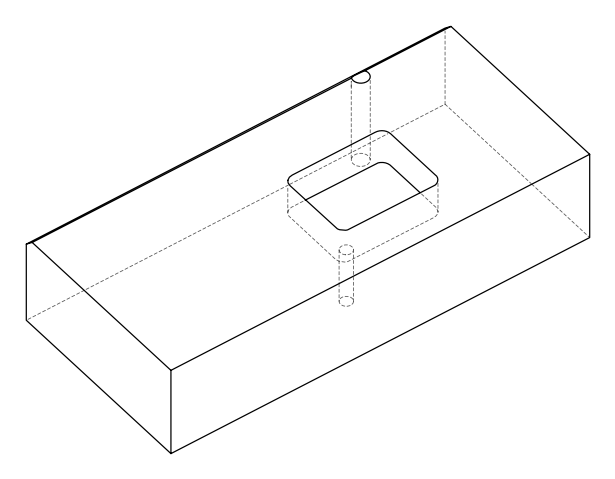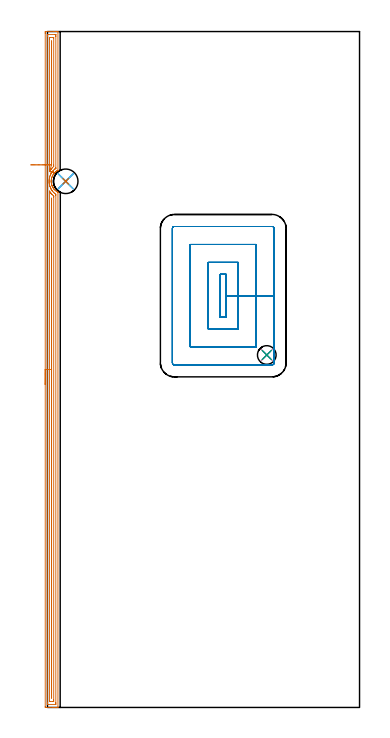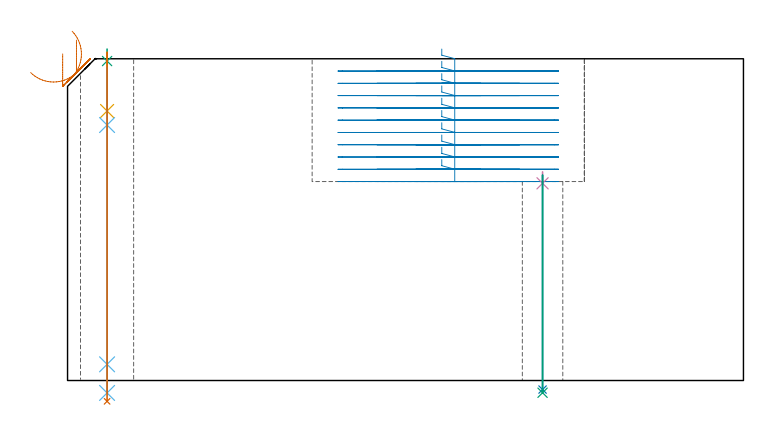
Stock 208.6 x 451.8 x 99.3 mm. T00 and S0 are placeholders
(PLAN: 9 operations, 7 tool changes, 32.7 min)
(1 AREA_MILL | FG_CHAMFER_SURFACE | UGT0205_001 | 14.54 min | 16321 mm3)
(2 MILL_RECTANGULAR_POCKET | POCKET_RECTANGULAR_STRAIGHT | NXT0201_012 | Follow Part, ap 4, ae 75% | 16.5 min | 342660 mm3)
(3 SPOT_DRILL | STEP1HOLE | NXT0321_9005460120000 | 0.03 min | 1 mm3)
(4 SPOT_DRILL_1 | STEP1HOLE_1 | NXT0321_9005460120000 | 0.04 min | 3 mm3)
(5 DRILL_BLIND_HOLE_INTO_CENTER | STEP1HOLE | UGT0301_352 | 0.07 min | 1279 mm3)
(6 GUN_DRILL_THROUGH_HOLE | STEP1HOLE | UGT0307_007 | 0.51 min | 6676 mm3)
(7 DRILL_TO_ENLARGE_THROUGH_HOLE | STEP1HOLE | UGT0301_288 | 0.43 min | 12895 mm3)
(8 DRILL_THROUGH_HOLE_INTO_CENTER | STEP1HOLE_1 | NXT0301_042 | 0.27 min | 2436 mm3)
(9 DRILL_TO_ENLARGE_THROUGH_HOLE_1 | STEP1HOLE_1 | NXT0301_096 | 0.28 min | 5070 mm3)
(TOOL UGT0205_001 | Chamfer Mill 20 x 3 x 45 deg. | D20 FL50 Z2)
(TOOL NXT0201_012 | ENDMILL 16mm [2P460-1600-NA 1630] | D16 FL38 Z6)
(TOOL NXT0321_9005460120000 | NC Spot Drill, 142deg, 12mm, Carbide, Uncoated | D12 PA142 FL30 Z2)
(TOOL UGT0301_352 | Twist Drill 10.75 mm | D10.75 PA118 FL84 Z2)
(TOOL UGT0307_007 | Gun Drill 10 mm | D10 PA130 FL24 Z1)
(TOOL UGT0301_288 | Twist Drill 16.4 mm | D16.4 PA118 FL125 Z2)
(TOOL NXT0301_042 | Carbide Drill 7.1mm [860.1-0710-057A1-MM 2214] | D7.1 PA140 FL85 Z2)
(TOOL NXT0301_096 | Carbide Drill 12.5mm [860.1-1250-063A1-MM 2214] | D12.5 PA140 FL77 Z2)
(OP 1 AREA_MILL)
G17 G21 G94 G90
T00 M6
G54
G17 G0 G90 X-1.5 Y215.9 S1061 M3
G43 Z109.3 H0
Z100.8
G94 G1 Y215.938 Z99.928 F250.
Y216.052 Z99.063
Y216.241 Z98.212
Y216.503 Z97.38
Y216.837 Z96.574
Y217.24 Z95.8
Y217.708 Z95.064
Y218.24 Z94.372
Y218.829 Z93.729
Y219.472 Z93.14
Y220.164 Z92.608
Y220.9 Z92.14
Y221.674 Z91.737
Y222.48 Z91.403
Y223.312 Z91.141
Y224.163 Z90.952
Y225.028 Z90.838
Y225.9 Z90.8
Y450.612
X-1.499 Y451.174 Z90.801
X-1.497 Y451.503 Z90.802
X-1.494 Y451.79 Z90.804
X-1.176 Y451.8 Z91.122
X4.059 Z96.353
X4.581 Z96.878
X4.931 Z97.227
X5.453 Z97.749
X5.803 Z98.098
X6.74 Z99.04
X6.872 Y451.797 Z99.165
X6.998 Y451.79 Z99.289
X7. Y451.62 Z99.3
Y359.098
X7.002 Y359.039 Z99.296
X6.997 Y359.024 Z99.29
X6.992 Y359.012 Z99.285
X6.904 Y358.965 Z99.201
X6.473 Y358.716 Z98.772
X6.371 Y358.651 Z98.67
X6.239 Y358.565 Z98.537
X6.032 Y358.432 Z98.331
X5.642 Y358.148 Z97.941
X5.361 Y357.906 Z97.66
X5.141 Y357.716 Z97.44
X5.033 Y357.608 Z97.33
X4.931 Y357.505 Z97.226
X4.836 Y357.412 Z97.135
X4.732 Y357.31 Z97.031
X4.677 Y357.254 Z96.975
X4.25 Y356.751 Z96.549
X4.059 Y356.492 Z96.356
X3.962 Y356.361 Z96.26
X3.712 Y355.969 Z96.009
X3.68 Y355.919 Z95.977
X3.477 Y355.565 Z95.776
X3.421 Y355.467 Z95.72
X3.359 Y355.347 Z95.659
X3.35 Y355.326 Z95.649
X3.238 Y355.075 Z95.533
X3.186 Y354.963 Z95.484
X3.028 Y354.574 Z95.327
X2.933 Y354.297 Z95.233
X2.876 Y354.129 Z95.176
X2.75 Y353.68 Z95.048
X2.685 Y353.385 Z94.985
X2.652 Y353.234 Z94.952
X2.622 Y353.044 Z94.921
X2.605 Y352.935 Z94.903
X2.591 Y352.84 Z94.886
X2.582 Y352.787 Z94.878
X2.534 Y352.34 Z94.832
X2.526 Y352.192 Z94.824
X2.516 Y351.946 Z94.806
X2.512 Y351.893
Y351.854 Z94.807
Y351.831 Z94.806
X2.513 Y351.663 Z94.804
Y351.446 Z94.809
X2.532 Y351.121 Z94.828
X2.536 Y351.052 Z94.833
X2.537 Y350.999 Z94.837
X2.588 Y350.552 Z94.888
X2.664 Y350.106 Z94.961
X2.766 Y349.658 Z95.066
X2.88 Y349.264 Z95.179
X2.895 Y349.212 Z95.194
X2.984 Y348.966 Z95.279
X3.041 Y348.804 Z95.337
X3.056 Y348.763 Z95.351
X3.094 Y348.668 Z95.389
X3.129 Y348.577 Z95.428
X3.234 Y348.319 Z95.532
X3.265 Y348.249 Z95.564
X3.294 Y348.184 Z95.593
X3.36 Y348.053 Z95.658
X3.713 Y347.425 Z96.01
X3.795 Y347.3 Z96.093
X3.972 Y347.029 Z96.269
X4.059 Y346.91 Z96.355
X4.251 Y346.642 Z96.549
X4.297 Y346.582 Z96.596
X4.337 Y346.532 Z96.636
X4.561 Y346.284 Z96.858
X4.731 Y346.095 Z97.029
X5.141 Y345.674 Z97.441
X5.179 Y345.638 Z97.479
X5.6 Y345.292 Z97.898
X6.032 Y344.967 Z98.331
X6.289 Y344.794 Z98.588
X6.363 Y344.744 Z98.663
X6.537 Y344.642 Z98.837
X6.641 Y344.581 Z98.941
X6.749 Y344.52 Z99.049
X6.924 Y344.423 Z99.222
X6.989 Y344.384 Z99.286
X6.994 Y344.376 Z99.292
X7. Y344.347 Z99.3
Y0.179
X7.005 Y0.01 Z99.295
X6.872 Y0.003 Z99.165
X6.74 Y0. Z99.039
X6.503 Z98.803
X5.803 Z98.098
X4.581 Z96.878
X4.059 Z96.353
X3.447 Z95.743
X-1.095 Z91.202
X-1.176 Y0.002 Z91.122
X-1.494 Y0.01 Z90.804
X-1.497 Y0.297 Z90.802
X-1.499 Y0.626 Z90.801
X-1.5 Y225.9 Z90.8
X-0.086 Z92.214
Y448.492
X-0.085 Y449.162 Z92.215
X-0.083 Y449.386 Z92.217
X-0.079 Y449.72 Z92.221
X-0.072 Y449.79 Z92.228
X0.03 Y449.795 Z92.33
X0.166 Y449.799 Z92.466
X4.931 Y449.8 Z97.231
X5.401 Y449.798 Z97.701
X5.544 Y449.793 Z97.844
X5.571 Y449.791 Z97.871
X5.579 Y449.741 Z97.879
X5.582 Y449.612 Z97.882
X5.584 Y449.386 Z97.884
X5.586 Y448.715 Z97.886
Y448.492
X5.585 Y360.885 Z97.885
X5.583 Y360.55 Z97.883
X5.579 Y360.383 Z97.879
X5.577 Y360.348 Z97.877
X5.555 Y360.329 Z97.855
X5.508 Y360.294 Z97.808
X5.086 Y359.991 Z97.386
X4.997 Y359.924 Z97.297
X4.931 Y359.87 Z97.231
X4.524 Y359.515 Z96.824
X4.071 Y359.098 Z96.371
X4.063 Y359.089 Z96.363
X3.776 Y358.784 Z96.076
X3.643 Y358.63 Z95.943
X3.281 Y358.204 Z95.581
X3.239 Y358.149 Z95.539
X3.186 Y358.077 Z95.486
X2.874 Y357.629 Z95.174
X2.67 Y357.31 Z94.97
X2.534 Y357.084 Z94.834
X2.314 Y356.701 Z94.614
X2.217 Y356.515 Z94.517
X2.17 Y356.416 Z94.47
X1.943 Y355.901 Z94.243
X1.79 Y355.522 Z94.09
X1.699 Y355.258 Z93.999
X1.482 Y354.586 Z93.782
X1.441 Y354.435 Z93.741
X1.316 Y353.862 Z93.616
X1.29 Y353.734 Z93.59
X1.19 Y353.098 Z93.49
X1.163 Y352.84 Z93.463
X1.118 Y352.277 Z93.418
X1.102 Y351.946 Z93.402
X1.104 Y351.397 Z93.404
X1.122 Y351.052 Z93.422
X1.14 Y350.764 Z93.44
X1.174 Y350.432 Z93.474
X1.208 Y350.158 Z93.508
X1.352 Y349.356 Z93.652
X1.372 Y349.264 Z93.672
X1.441 Y348.97 Z93.741
X1.619 Y348.37 Z93.919
X1.715 Y348.09 Z94.015
X1.953 Y347.476 Z94.253
X2.061 Y347.217 Z94.361
X2.314 Y346.707 Z94.614
X2.381 Y346.582 Z94.681
X2.47 Y346.422 Z94.77
X2.931 Y345.688 Z95.231
X3.186 Y345.33 Z95.486
X3.413 Y345.03 Z95.713
X3.621 Y344.794 Z95.921
X4.059 Y344.326 Z96.359
X4.491 Y343.9 Z96.791
X4.931 Y343.541 Z97.231
X5.579 Y343.045 Z97.879
X5.58 Y343.007 Z97.88
X5.585 Y342.336 Z97.885
X5.586 Y3.308 Z97.886
X5.585 Y2.638 Z97.885
X5.583 Y2.414 Z97.883
X5.579 Y2.08 Z97.879
X5.571 Y2.01 Z97.871
X5.47 Y2.005 Z97.77
X5.334 Y2.001 Z97.634
X0.569 Y2. Z92.869
X0.099 Y2.002 Z92.399
X-0.044 Y2.007 Z92.256
X-0.071 Y2.009 Z92.229
X-0.079 Y2.058 Z92.221
X-0.083 Y2.188 Z92.217
X-0.084 Y2.414 Z92.216
X-0.086 Y3.085 Z92.214
Y3.308
Y225.9
X1.328 Z93.628
X1.329 Y344.794 Z93.629
X1.33 Y344.908 Z93.63
X1.335 Y345.026 Z93.635
X1.343 Y345.197 Z93.643
X1.441 Y345.043 Z93.741
X1.596 Y344.794 Z93.896
X1.867 Y344.358 Z94.167
X2.193 Y343.9 Z94.493
X2.314 Y343.738 Z94.614
X2.484 Y343.523 Z94.784
X2.64 Y343.344 Z94.94
X2.944 Y343.007 Z95.244
X3.186 Y342.751 Z95.486
X3.852 Y342.113 Z96.152
X4.059 Y341.932 Z96.359
X4.145 Y341.854 Z96.445
X4.164 Y341.836 Z96.464
X4.167 Y341.72 Z96.467
X4.17 Y341.566 Z96.47
X4.171 Y341.334 Z96.471
Y341.219
Y4.981
X4.167 Y4.202 Z96.467
X4.165 Y4.093 Z96.465
X4.152 Y4.01 Z96.452
X4.059 Y4.008 Z96.359
X3.383 Y4.001 Z95.683
X1.638 Z93.938
X1.441 Y4.006 Z93.741
X1.377 Y4.01 Z93.677
X1.335 Y4.018 Z93.635
X1.333 Y4.087 Z93.633
X1.33 Y4.202 Z93.63
X1.329 Y4.317 Z93.629
X1.328 Y225.9 Z93.628
X2.743 Z95.043
Y340.325
X2.744 Y340.34 Z95.044
X2.749 Y340.381 Z95.049
X2.756 Y340.325 Z95.056
X2.757 Y340.31 Z95.057
Y6.869
X2.752 Y6.435 Z95.052
X2.749 Y6.34 Z95.049
X2.744 Y6.43 Z95.044
X2.743 Y6.444 Z95.043
Y225.9
Y226.772 Z95.081
Y227.636 Z95.195
Y228.488 Z95.383
Y229.32 Z95.646
Y230.126 Z95.98
Y230.9 Z96.382
Y231.636 Z96.851
Y232.328 Z97.382
Y232.971 Z97.972
Y233.56 Z98.615
Y234.091 Z99.307
Y234.56 Z100.043
Y234.963 Z100.816
Y235.297 Z101.622
Y235.559 Z102.454
Y235.748 Z103.306
Y235.862 Z104.171
Y235.9 Z105.043
G0 Z109.3
X1.426 Y358.189
Z107.781
G1 X2.004 Y358.098 Z107.134
X2.524 Y358.015 Z106.439
X2.983 Y357.943 Z105.7
X3.376 Y357.88 Z104.924
X3.701 Y357.829 Z104.116
X3.955 Y357.789 Z103.282
X4.136 Y357.76 Z102.429
X4.243 Y357.743 Z101.564
X4.275 Y357.738 Z100.692
X4.232 Y357.745 Z99.821
X4.115 Y357.763 Z98.956
X3.923 Y357.794 Z98.106
X3.659 Y357.835 Z97.276
X3.324 Y357.888 Z96.472
X2.921 Y357.952 Z95.7
X2.454 Y358.026 Z94.968
X1.925 Y358.11 Z94.279
X1.339 Y358.203 Z93.639
X1.335 Y358.204 Z93.635
X1.332 Y358.216 Z93.632
X1.33 Y358.318 Z93.63
X1.328 Y359.098 Z93.628
X1.329 Y446.82 Z93.629
X1.333 Y447.598 Z93.633
X1.335 Y447.707 Z93.635
X1.348 Y447.79 Z93.648
X1.441 Y447.792 Z93.741
X2.117 Y447.799 Z94.417
X3.862 Z96.162
X4.059 Y447.794 Z96.359
X4.123 Y447.79 Z96.423
X4.165 Y447.782 Z96.465
X4.167 Y447.713 Z96.467
X4.17 Y447.598 Z96.47
X4.171 Y447.483 Z96.471
Y362.558
X4.168 Y361.779 Z96.468
X4.165 Y361.67 Z96.465
X4.159 Y361.566 Z96.459
X3.419 Y360.885 Z95.719
X3.3 Y360.769 Z95.6
X3.186 Y360.654 Z95.486
X2.868 Y360.317 Z95.168
X2.586 Y359.991 Z94.886
X2.461 Y359.84 Z94.761
X2.314 Y359.654 Z94.614
X2.081 Y359.336 Z94.381
X1.912 Y359.098 Z94.212
X1.723 Y358.809 Z94.023
X1.441 Y358.362 Z93.741
X1.382 Y358.264 Z93.682
X1.344 Y358.204 Z93.644
X1.339 Y358.203 Z93.639
X2.75 Y362.673 Z95.05
X2.748 Y362.689 Z95.048
X2.744 Y363.127 Z95.044
X2.743 Y368.896 Z95.043
Y445.356
X2.744 Y445.369 Z95.044
X2.75 Y445.39 Z95.05
X2.756 Y445.37 Z95.056
X2.757 Y445.356 Z95.057
Y363.567
X2.756 Y363.114 Z95.056
X2.753 Y362.673 Z95.053
X2.75 Z95.05
X2.106 Z94.46
X1.414 Z93.929
X0.679 Z93.46
X-0.095 Z93.058
X-0.901 Z92.724
X-1.733 Z92.461
X-2.585 Z92.273
X-3.45 Z92.159
X-4.321 Z92.121
X-5.193 Z92.159
X-6.058 Z92.273
X-6.91 Z92.461
X-7.742 Z92.724
X-8.548 Z93.058
X-9.321 Z93.46
X-10.057 Z93.929
X-10.749 Z94.46
X-11.392 Z95.05
G0 Z109.3
M5
M2
(OP 2 MILL_RECTANGULAR_POCKET)
G17 G21 G94 G90
T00 M6
G54
G17 G0 G90 X115.5 Y268.091 S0 M3
G43 Z109.3 H1
Z102.3
G94 G1 Y261. Z100.4 F250.
X119.5 Z99.328
Y275.25 Z95.51
Y289.5 F500.
X115.5
Y261.
X119.5
Y275.25
X127.5
Y297.5
X107.5
Y253.
X127.5
Y275.25
X139.5
Y309.5
X95.5
Y241.
X139.5
Y275.25
X151.5
Y320.2
G3 X150.2 Y321.5 R1.3
G1 X84.8
G3 X83.5 Y320.2 R1.3
G1 Y230.3
G3 X84.8 Y229. R1.3
G1 X150.2
G3 X151.5 Y230.3 R1.3
G1 Y275.25
Y276.25
G0 X115.5 Y268.091 Z98.51
G1 Y261. Z96.61 F250.
X119.5 Z95.538
Y275.25 Z91.72
Y289.5 F500.
X115.5
Y261.
X119.5
Y275.25
X127.5
Y297.5
X107.5
Y253.
X127.5
Y275.25
X139.5
Y309.5
X95.5
Y241.
X139.5
Y275.25
X151.5
Y320.2
G3 X150.2 Y321.5 R1.3
G1 X84.8
G3 X83.5 Y320.2 R1.3
G1 Y230.3
G3 X84.8 Y229. R1.3
G1 X150.2
G3 X151.5 Y230.3 R1.3
G1 Y275.25
Y276.25
G0 X115.5 Y268.091 Z94.72
G1 Y261. Z92.82 F250.
X119.5 Z91.748
Y275.25 Z87.93
Y289.5 F500.
X115.5
Y261.
X119.5
Y275.25
X127.5
Y297.5
X107.5
Y253.
X127.5
Y275.25
X139.5
Y309.5
X95.5
Y241.
X139.5
Y275.25
X151.5
Y320.2
G3 X150.2 Y321.5 R1.3
G1 X84.8
G3 X83.5 Y320.2 R1.3
G1 Y230.3
G3 X84.8 Y229. R1.3
G1 X150.2
G3 X151.5 Y230.3 R1.3
G1 Y275.25
Y276.25
G0 X115.5 Y268.091 Z90.93
G1 Y261. Z89.03 F250.
X119.5 Z87.958
Y275.25 Z84.14
Y289.5 F500.
X115.5
Y261.
X119.5
Y275.25
X127.5
Y297.5
X107.5
Y253.
X127.5
Y275.25
X139.5
Y309.5
X95.5
Y241.
X139.5
Y275.25
X151.5
Y320.2
G3 X150.2 Y321.5 R1.3
G1 X84.8
G3 X83.5 Y320.2 R1.3
G1 Y230.3
G3 X84.8 Y229. R1.3
G1 X150.2
G3 X151.5 Y230.3 R1.3
G1 Y275.25
Y276.25
G0 X115.5 Y268.091 Z87.14
G1 Y261. Z85.24 F250.
X119.5 Z84.168
Y275.25 Z80.35
Y289.5 F500.
X115.5
Y261.
X119.5
Y275.25
X127.5
Y297.5
X107.5
Y253.
X127.5
Y275.25
X139.5
Y309.5
X95.5
Y241.
X139.5
Y275.25
X151.5
Y320.2
G3 X150.2 Y321.5 R1.3
G1 X84.8
G3 X83.5 Y320.2 R1.3
G1 Y230.3
G3 X84.8 Y229. R1.3
G1 X150.2
G3 X151.5 Y230.3 R1.3
G1 Y275.25
Y276.25
G0 X115.5 Y268.091 Z83.35
G1 Y261. Z81.45 F250.
X119.5 Z80.378
Y275.25 Z76.56
Y289.5 F500.
X115.5
Y261.
X119.5
Y275.25
X127.5
Y297.5
X107.5
Y253.
X127.5
Y275.25
X139.5
Y309.5
X95.5
Y241.
X139.5
Y275.25
X151.5
Y320.2
G3 X150.2 Y321.5 R1.3
G1 X84.8
G3 X83.5 Y320.2 R1.3
G1 Y230.3
G3 X84.8 Y229. R1.3
G1 X150.2
G3 X151.5 Y230.3 R1.3
G1 Y275.25
Y276.25
G0 X115.5 Y268.091 Z79.56
G1 Y261. Z77.66 F250.
X119.5 Z76.588
Y275.25 Z72.77
Y289.5 F500.
X115.5
Y261.
X119.5
Y275.25
X127.5
Y297.5
X107.5
Y253.
X127.5
Y275.25
X139.5
Y309.5
X95.5
Y241.
X139.5
Y275.25
X151.5
Y320.2
G3 X150.2 Y321.5 R1.3
G1 X84.8
G3 X83.5 Y320.2 R1.3
G1 Y230.3
G3 X84.8 Y229. R1.3
G1 X150.2
G3 X151.5 Y230.3 R1.3
G1 Y275.25
Y276.25
G0 X115.5 Y268.091 Z75.77
G1 Y261. Z73.87 F250.
X119.5 Z72.798
Y275.25 Z68.98
Y289.5 F500.
X115.5
Y261.
X119.5
Y275.25
X127.5
Y297.5
X107.5
Y253.
X127.5
Y275.25
X139.5
Y309.5
X95.5
Y241.
X139.5
Y275.25
X151.5
Y320.2
G3 X150.2 Y321.5 R1.3
G1 X84.8
G3 X83.5 Y320.2 R1.3
G1 Y230.3
G3 X84.8 Y229. R1.3
G1 X150.2
G3 X151.5 Y230.3 R1.3
G1 Y275.25
Y276.25
G0 X115.5 Y268.091 Z71.98
G1 Y261. Z70.08 F250.
X119.5 Z69.008
Y275.25 Z65.19
Y289.5 F500.
X115.5
Y261.
X119.5
Y275.25
X127.5
Y297.5
X107.5
Y253.
X127.5
Y275.25
X139.5
Y309.5
X95.5
Y241.
X139.5
Y275.25
X151.5
Y320.2
G3 X150.2 Y321.5 R1.3
G1 X84.8
G3 X83.5 Y320.2 R1.3
G1 Y230.3
G3 X84.8 Y229. R1.3
G1 X150.2
G3 X151.5 Y230.3 R1.3
G1 Y275.25
Y276.25
G0 X115.5 Y268.091 Z68.19
G1 Y261. Z66.29 F250.
X119.5 Z65.218
Y275.25 Z61.4
Y289.5 F500.
X115.5
Y261.
X119.5
Y275.25
X127.5
Y297.5
X107.5
Y253.
X127.5
Y275.25
X139.5
Y309.5
X95.5
Y241.
X139.5
Y275.25
X151.5
Y320.2
G3 X150.2 Y321.5 R1.3
G1 X84.8
G3 X83.5 Y320.2 R1.3
G1 Y230.3
G3 X84.8 Y229. R1.3
G1 X150.2
G3 X151.5 Y230.3 R1.3
G1 Y275.25
Y276.25
G0 Z109.3
M5
M2
(OP 3 SPOT_DRILL)
G17 G21 G94 G90
T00 M6
G54
G17 G0 G90 X12.2 Y351.7 S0 M3
G43 Z109.3 H0
G94 G81 G98 Z98.594 F250. R102.3
G80
M5
M2
(OP 4 SPOT_DRILL_1)
G17 G21 G94 G90
T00 M6
G54
G17 G0 G90 X146.6 Y235.6 S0 M3
G43 Z109.3 H0
G94 G81 G98 Z60.862 F250. R64.4
G80
M5
M2
(OP 5 DRILL_BLIND_HOLE_INTO_CENTER)
G17 G21 G94 G90
T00 M6
G54
G17 G0 G90 X12.2 Y351.7 S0 M3
G43 Z109.3 H0
G94 G81 G98 Z83.175 F250. R101.3
G80
M5
M2
(OP 6 GUN_DRILL_THROUGH_HOLE)
G17 G21 G94 G90
T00 M6
G54
G17 G0 G90 X12.2 Y351.7 M8
G43 Z109.3 H0
Z96.634
S716 M3
G94 G1 Z78.848 F125. M26
G4 X.084
Z5. F250.
G4 X.084
Z-3.832 F125.
G4 X.084
M5
M9
G0 Z96.634
Z109.3
M2
(OP 7 DRILL_TO_ENLARGE_THROUGH_HOLE)
G17 G21 G94 G90
T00 M6
G54
G17 G0 G90 X12.2 Y351.7 S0 M3
G43 Z109.3 H0
G94 G73 G98 Z-6.427 F250. Q15.104 R101.3
G80
M5
M2
(OP 8 DRILL_THROUGH_HOLE_INTO_CENTER)
G17 G21 G94 G90
T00 M6
G54
G17 G0 G90 X146.6 Y235.6 S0 M3
G43 Z109.3 H1
G94 G73 G98 Z-2.792 F250. Q6.419 R63.4
G80
M5
M2
(OP 9 DRILL_TO_ENLARGE_THROUGH_HOLE_1)
G17 G21 G94 G90
T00 M6
G54
G17 G0 G90 X146.6 Y235.6 S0 M3
G43 Z109.3 H1
G94 G73 G98 Z-3.775 F250. Q10.862 R63.4
G80
M5
M2
